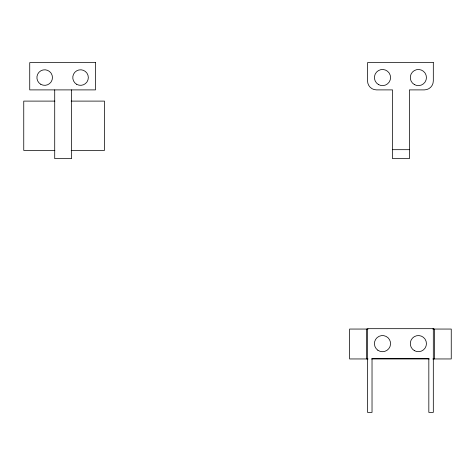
<?xml version="1.0" encoding="UTF-8"?>
<svg xmlns="http://www.w3.org/2000/svg" width="475" height="475" viewBox="0 0 475 475"><rect width="100%" height="100%" fill="white"/><g stroke="black" fill="none" stroke-linecap="round" stroke-linejoin="round"><path stroke-width="0.71" d="M54.851 101.104L23.75 101.104L23.75 150.433L54.851 150.433M71.143 101.104L104.464 101.104L104.464 150.433L71.143 150.433M392.534 149.684L409.397 149.684M368.072 329.056L349.606 329.056L349.606 358.952L368.072 358.952M432.784 329.056L451.25 329.056L451.25 358.952L432.784 358.952M371.557 358.952L429.299 358.952M434.387 329.056L434.387 358.952M366.474 329.056L366.474 358.952M71.582 89.894L71.582 158.65L54.714 158.65L54.714 89.894M95.499 62.611L29.729 62.611L29.729 89.894L95.499 89.894L95.499 62.611M433.313 62.611L367.543 62.611L367.543 80.922A8.966 8.966 0 0 0 376.515 89.894L392.534 89.894L392.534 158.65L409.397 158.65L409.397 89.894L424.347 89.894A8.966 8.966 0 0 0 433.313 80.922L433.313 62.611M433.313 328.682L367.543 328.682L367.543 412.389L372.026 412.389L372.026 358.577L428.83 358.577L428.83 412.389L433.313 412.389L433.313 328.682M414.331 350.615A8.069 8.069 0 0 0 426.437 343.627A8.069 8.069 0 0 0 414.331 336.638A8.069 8.069 0 0 0 414.331 350.615M377.845 350.229A8.069 8.069 0 0 0 390.533 344.351A8.069 8.069 0 0 0 379.098 336.306A8.069 8.069 0 0 0 377.845 350.229M414.331 84.55A8.069 8.069 0 0 0 426.437 77.562A8.069 8.069 0 0 0 414.331 70.573A8.069 8.069 0 0 0 414.331 84.55M378.456 84.55A8.069 8.069 0 0 0 390.563 77.562A8.069 8.069 0 0 0 378.456 70.573A8.069 8.069 0 0 0 378.456 84.55M76.665 84.295A7.772 7.772 0 0 0 88.326 77.562A7.772 7.772 0 0 0 76.665 70.828A7.772 7.772 0 0 0 76.665 84.295M40.791 84.295A7.772 7.772 0 0 0 52.452 77.562A7.772 7.772 0 0 0 40.791 70.828A7.772 7.772 0 0 0 40.791 84.295"/></g></svg>
